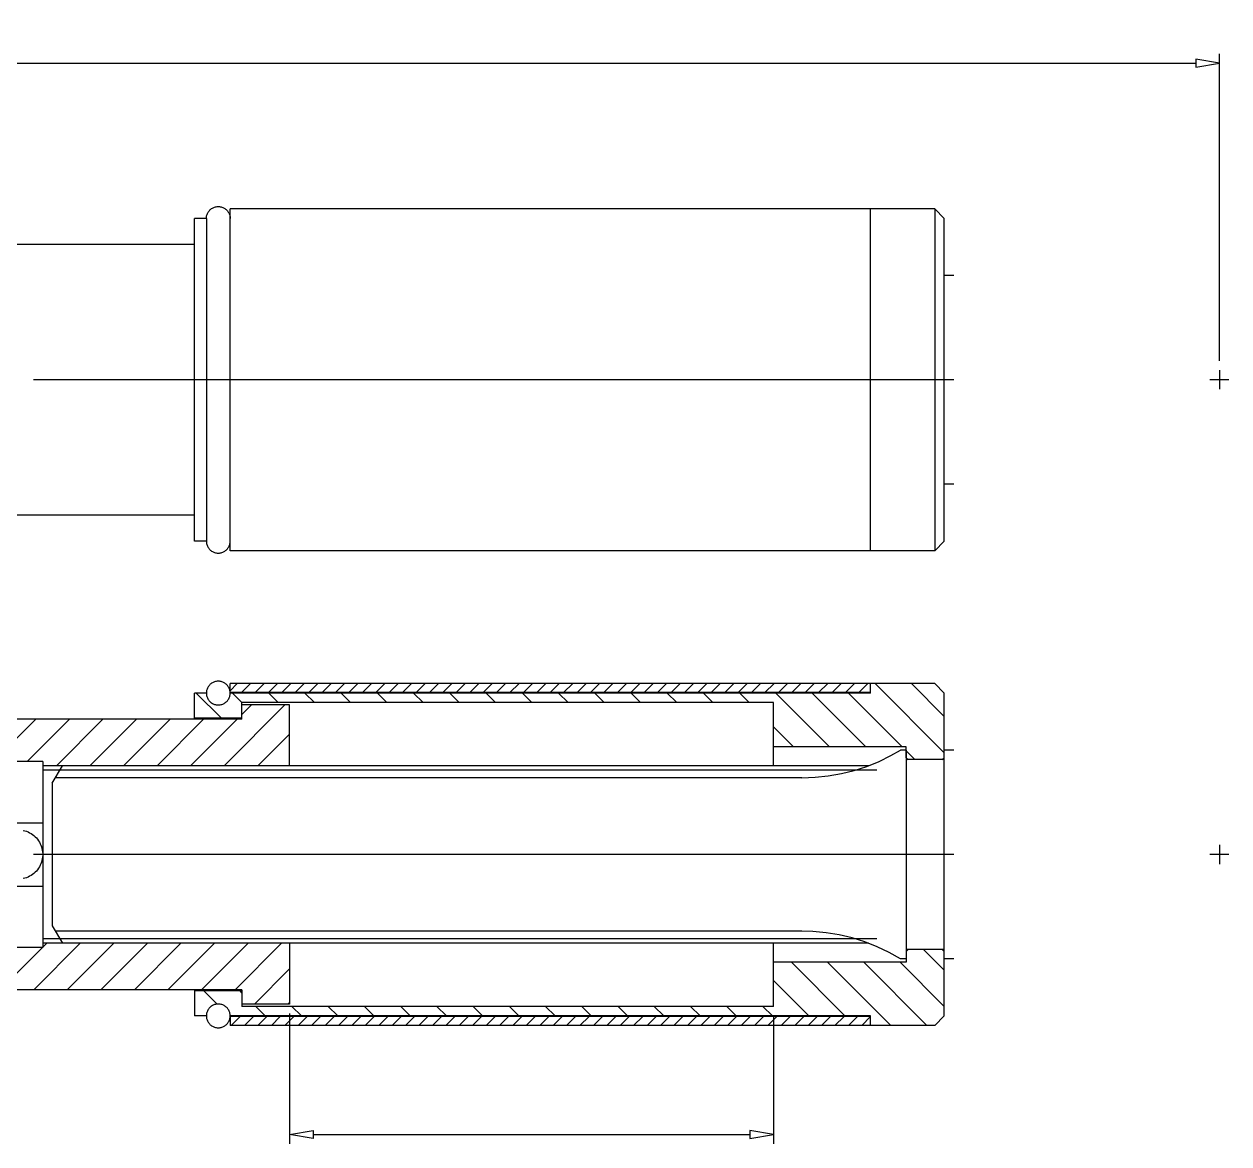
# Model space of a CAD drawing. Extents: x 0.01 to 3.93, y 1.67 to 4.24.
# Drawn here: x 1.431 to 3.927, y 1.92 to 4.239 of the extents above; entities that cross this region are included whole.
import ezdxf

# ---------------------------------------------------------------- set-up
doc = ezdxf.new("R2010")
doc.units = 0
doc.linetypes.add('1', pattern=[13.75, 10, -1.25, 1.25, -1.25])
doc.layers.get('0').update_dxf_attribs({"linetype": 'CONTINUOUS'})

msp = doc.modelspace()

# ---------------------------------------------------------------- linework, layer by layer
at = {"color": 2, "const_width": 0.0000000197}
for points in [[(2.0842, 4.1697), (2.0757, 4.1697), (2.0757, 4.2236), (2.0735, 4.2216), (2.0708, 4.2197), (2.0677, 4.2178), (2.0645, 4.216), (2.0616, 4.2145), (2.0588, 4.2134), (2.0588, 4.2216), (2.0634, 4.2239), (2.0675, 4.2266), (2.0712, 4.2296), (2.0744, 4.2328), (2.0769, 4.2358), (2.0787, 4.2388), (2.0842, 4.2388), (2.0842, 4.1697)], [(2.1188, 4.2071), (2.1156, 4.2085), (2.113, 4.2104), (2.111, 4.2125), (2.1096, 4.2151), (2.1088, 4.2179), (2.1085, 4.2211), (2.1091, 4.2258), (2.1109, 4.23), (2.1139, 4.2337), (2.1179, 4.2366), (2.1227, 4.2383), (2.1282, 4.2388), (2.1339, 4.2382), (2.1387, 4.2365), (2.1427, 4.2336), (2.1458, 4.2299), (2.1476, 4.2256), (2.1482, 4.2209), (2.148, 4.2178), (2.1471, 4.215), (2.1457, 4.2125), (2.1438, 4.2103), (2.1412, 4.2085), (2.1381, 4.2071), (2.142, 4.2054), (2.1452, 4.2032), (2.1477, 4.2004), (2.1496, 4.1971), (2.1507, 4.1935), (2.151, 4.1894), (2.1504, 4.1838), (2.1483, 4.1789), (2.1448, 4.1746), (2.1402, 4.1712), (2.1347, 4.1692), (2.1284, 4.1686), (2.122, 4.1692), (2.1166, 4.1713), (2.112, 4.1746), (2.1085, 4.179), (2.1064, 4.184), (2.1057, 4.1896), (2.1061, 4.1939), (2.1072, 4.1976), (2.1091, 4.2009), (2.1117, 4.2036), (2.1149, 4.2056), (2.1188, 4.2071)], [(2.1171, 4.2214), (2.1175, 4.2183), (2.1185, 4.2157), (2.1203, 4.2134), (2.1226, 4.2117), (2.1253, 4.2106), (2.1284, 4.2103), (2.1315, 4.2106), (2.1342, 4.2117), (2.1364, 4.2134), (2.1382, 4.2156), (2.1392, 4.2181), (2.1396, 4.2209), (2.1392, 4.2238), (2.1381, 4.2264), (2.1363, 4.2287), (2.134, 4.2305), (2.1314, 4.2315), (2.1283, 4.2319), (2.1253, 4.2315), (2.1226, 4.2305), (2.1203, 4.2288), (2.1185, 4.2266), (2.1175, 4.2241), (2.1171, 4.2214)], [(2.1593, 4.2037), (2.1595, 4.2113), (2.1604, 4.2178), (2.1618, 4.2233), (2.1637, 4.2279), (2.1662, 4.2317), (2.1692, 4.2348), (2.1728, 4.237), (2.177, 4.2384), (2.1817, 4.2388), (2.1852, 4.2386), (2.1885, 4.2378), (2.1914, 4.2366), (2.194, 4.2349), (2.1963, 4.2328), (2.1983, 4.2302), (2.2, 4.2272), (2.2014, 4.2238), (2.2026, 4.2199), (2.2034, 4.2155), (2.204, 4.21), (2.2041, 4.2037), (2.2038, 4.1961), (2.203, 4.1896), (2.2016, 4.1841), (2.1997, 4.1795), (2.1972, 4.1757), (2.1942, 4.1726), (2.1906, 4.1704), (2.1864, 4.169), (2.1817, 4.1686), (2.1755, 4.1694), (2.1703, 4.1717), (2.1661, 4.1757), (2.1623, 4.1826), (2.16, 4.192), (2.1593, 4.2037)], [(2.1679, 4.2037), (2.1684, 4.1936), (2.1697, 4.1861), (2.1719, 4.1811), (2.1748, 4.178), (2.178, 4.1761), (2.1817, 4.1755), (2.1854, 4.1761), (2.1886, 4.178), (2.1915, 4.1812), (2.1937, 4.1862), (2.195, 4.1937), (2.1954, 4.2037), (2.195, 4.2137), (2.1937, 4.2213), (2.1915, 4.2263), (2.1886, 4.2294), (2.1853, 4.2312), (2.1816, 4.2318), (2.178, 4.2313), (2.1749, 4.2296), (2.1723, 4.2269), (2.1699, 4.2215), (2.1684, 4.2138), (2.1679, 4.2037)], [(2.1144, 4.1896), (2.1146, 4.1872), (2.1152, 4.1849), (2.1161, 4.1826), (2.1174, 4.1805), (2.1191, 4.1788), (2.1212, 4.1774), (2.1235, 4.1763), (2.1259, 4.1757), (2.1285, 4.1755), (2.1323, 4.176), (2.1356, 4.1773), (2.1385, 4.1794), (2.1407, 4.1822), (2.142, 4.1855), (2.1424, 4.1893), (2.142, 4.1932), (2.1406, 4.1965), (2.1384, 4.1994), (2.1354, 4.2016), (2.132, 4.203), (2.1282, 4.2034), (2.1244, 4.203), (2.1212, 4.2016), (2.1183, 4.1995), (2.1161, 4.1966), (2.1148, 4.1933), (2.1144, 4.1896)], [(2.1566, 3.533), (2.1644, 3.5337), (2.1652, 3.5302), (2.1665, 3.5275), (2.1682, 3.5254), (2.1702, 3.5239), (2.1726, 3.5231), (2.1753, 3.5228), (2.1777, 3.523), (2.1798, 3.5236), (2.1818, 3.5246), (2.1836, 3.5259), (2.1851, 3.5275), (2.1864, 3.5294), (2.1875, 3.5316), (2.1886, 3.5343), (2.1894, 3.5374), (2.1901, 3.5409), (2.1905, 3.5443), (2.1906, 3.5478), (2.1906, 3.5483), (2.1906, 3.5488), (2.1906, 3.5495), (2.1888, 3.547), (2.1866, 3.5448), (2.184, 3.5429), (2.1811, 3.5415), (2.1781, 3.5407), (2.1749, 3.5404), (2.1697, 3.5411), (2.1651, 3.5432), (2.1611, 3.5466), (2.1579, 3.5512), (2.156, 3.5567), (2.1554, 3.563), (2.1561, 3.5696), (2.158, 3.5752), (2.1613, 3.5799), (2.1656, 3.5835), (2.1705, 3.5856), (2.1761, 3.5863), (2.1803, 3.5859), (2.1842, 3.5847), (2.1878, 3.5827), (2.1911, 3.58), (2.1938, 3.5765), (2.1959, 3.5724), (2.1974, 3.5672), (2.1984, 3.5608), (2.1987, 3.5529), (2.1984, 3.5447), (2.1974, 3.5377), (2.1959, 3.5319), (2.1938, 3.5271), (2.1911, 3.5231), (2.1878, 3.5199), (2.184, 3.5176), (2.1798, 3.5163), (2.1751, 3.5158), (2.1703, 3.5163), (2.1661, 3.5178), (2.1625, 3.5203), (2.1597, 3.5237), (2.1577, 3.5279), (2.1566, 3.533)], [(2.1897, 3.5634), (2.1893, 3.568), (2.188, 3.5718), (2.186, 3.575), (2.1834, 3.5774), (2.1804, 3.5788), (2.1771, 3.5793), (2.1737, 3.5788), (2.1705, 3.5773), (2.1677, 3.5747), (2.1655, 3.5713), (2.1642, 3.5673), (2.1637, 3.5627), (2.1641, 3.5586), (2.1654, 3.555), (2.1675, 3.552), (2.1702, 3.5497), (2.1734, 3.5484), (2.1769, 3.5479), (2.1804, 3.5484), (2.1835, 3.5497), (2.1861, 3.552), (2.1881, 3.5551), (2.1893, 3.5589), (2.1897, 3.5634)], [(2.249, 3.5252), (2.249, 3.517), (2.2055, 3.517), (2.2055, 3.519), (2.2059, 3.521), (2.2064, 3.5229), (2.2078, 3.526), (2.2095, 3.529), (2.2117, 3.5321), (2.2145, 3.5352), (2.2181, 3.5387), (2.2223, 3.5425), (2.2287, 3.5483), (2.2335, 3.5531), (2.2368, 3.5572), (2.2389, 3.5607), (2.2401, 3.5641), (2.2406, 3.5674), (2.2402, 3.5705), (2.239, 3.5734), (2.2371, 3.5759), (2.2346, 3.5778), (2.2316, 3.5789), (2.2282, 3.5793), (2.2246, 3.5789), (2.2214, 3.5777), (2.2189, 3.5756), (2.2169, 3.5729), (2.2157, 3.5695), (2.2153, 3.5655), (2.207, 3.5664), (2.2081, 3.5724), (2.2102, 3.5773), (2.2134, 3.5812), (2.2176, 3.5841), (2.2225, 3.5858), (2.2284, 3.5863), (2.2342, 3.5857), (2.2392, 3.5839), (2.2433, 3.5808), (2.2464, 3.5769), (2.2482, 3.5723), (2.2489, 3.5672), (2.2487, 3.5644), (2.2481, 3.5617), (2.2472, 3.559), (2.2459, 3.5563), (2.2441, 3.5535), (2.2419, 3.5506), (2.2388, 3.5473), (2.2347, 3.5432), (2.2294, 3.5384), (2.2252, 3.5346), (2.2221, 3.5317), (2.2201, 3.5297), (2.2188, 3.5282), (2.2177, 3.5267), (2.2167, 3.5252), (2.249, 3.5252)], [(2.2577, 3.5352), (2.2657, 3.5364), (2.2669, 3.532), (2.2685, 3.5285), (2.2705, 3.526), (2.2729, 3.5242), (2.2756, 3.5232), (2.2786, 3.5228), (2.2822, 3.5233), (2.2854, 3.5246), (2.2882, 3.5269), (2.2904, 3.5299), (2.2917, 3.5333), (2.2922, 3.5372), (2.2917, 3.5409), (2.2905, 3.5441), (2.2885, 3.5468), (2.2859, 3.549), (2.2828, 3.5502), (2.2793, 3.5506), (2.2776, 3.5505), (2.2757, 3.5502), (2.2736, 3.5497), (2.2745, 3.5571), (2.275, 3.5571), (2.2754, 3.5571), (2.2758, 3.557), (2.2791, 3.5574), (2.2822, 3.5583), (2.2851, 3.5599), (2.2874, 3.5621), (2.2887, 3.565), (2.2892, 3.5686), (2.2889, 3.5715), (2.2879, 3.5741), (2.2862, 3.5763), (2.284, 3.578), (2.2814, 3.579), (2.2784, 3.5794), (2.2755, 3.579), (2.2728, 3.578), (2.2706, 3.5763), (2.2687, 3.5738), (2.2674, 3.5707), (2.2665, 3.5669), (2.2585, 3.5684), (2.2599, 3.5737), (2.2621, 3.5781), (2.2652, 3.5817), (2.269, 3.5843), (2.2733, 3.5858), (2.2782, 3.5863), (2.2817, 3.5861), (2.285, 3.5853), (2.2882, 3.5839), (2.2909, 3.5821), (2.2933, 3.5799), (2.2951, 3.5773), (2.2964, 3.5744), (2.2972, 3.5715), (2.2975, 3.5684), (2.2972, 3.5655), (2.2965, 3.5628), (2.2952, 3.5602), (2.2934, 3.558), (2.2912, 3.556), (2.2884, 3.5544), (2.292, 3.5531), (2.295, 3.5512), (2.2975, 3.5485), (2.2993, 3.5453), (2.3004, 3.5416), (2.3007, 3.5374), (2.3, 3.5317), (2.2979, 3.5266), (2.2944, 3.5221), (2.2899, 3.5186), (2.2846, 3.5165), (2.2786, 3.5158), (2.2731, 3.5164), (2.2683, 3.5182), (2.2642, 3.5212), (2.2609, 3.5252), (2.2587, 3.5298), (2.2577, 3.5352)], [(2.3211, 3.5545), (2.3181, 3.5559), (2.3156, 3.5578), (2.3137, 3.56), (2.3123, 3.5625), (2.3115, 3.5654), (2.3113, 3.5685), (2.3118, 3.5733), (2.3136, 3.5775), (2.3164, 3.5812), (2.3202, 3.5841), (2.3248, 3.5858), (2.3301, 3.5863), (2.3355, 3.5858), (2.3401, 3.584), (2.344, 3.5811), (2.3469, 3.5773), (2.3487, 3.5731), (2.3493, 3.5683), (2.349, 3.5652), (2.3482, 3.5624), (2.3469, 3.5599), (2.345, 3.5577), (2.3426, 3.5559), (2.3396, 3.5545), (2.3433, 3.5528), (2.3464, 3.5506), (2.3488, 3.5478), (2.3505, 3.5445), (2.3516, 3.5408), (2.352, 3.5367), (2.3513, 3.5312), (2.3493, 3.5262), (2.346, 3.5219), (2.3416, 3.5185), (2.3364, 3.5165), (2.3303, 3.5158), (2.3242, 3.5165), (2.319, 3.5185), (2.3146, 3.5219), (2.3113, 3.5262), (2.3093, 3.5313), (2.3086, 3.537), (2.309, 3.5412), (2.3101, 3.545), (2.3119, 3.5483), (2.3143, 3.551), (2.3174, 3.553), (2.3211, 3.5545)], [(2.3195, 3.5688), (2.3199, 3.5658), (2.3209, 3.5631), (2.3225, 3.5608), (2.3247, 3.5591), (2.3273, 3.558), (2.3303, 3.5577), (2.3333, 3.558), (2.3358, 3.5591), (2.338, 3.5608), (2.3396, 3.563), (2.3406, 3.5655), (2.341, 3.5683), (2.3406, 3.5713), (2.3396, 3.5739), (2.3379, 3.5762), (2.3357, 3.578), (2.3331, 3.579), (2.3302, 3.5794), (2.3273, 3.579), (2.3248, 3.578), (2.3226, 3.5763), (2.3209, 3.5741), (2.3199, 3.5716), (2.3195, 3.5688)], [(2.3857, 3.517), (2.3857, 3.5335), (2.3572, 3.5335), (2.3572, 3.5413), (2.3872, 3.5861), (2.3938, 3.5861), (2.3938, 3.5413), (2.4026, 3.5413), (2.4026, 3.5335), (2.3938, 3.5335), (2.3938, 3.517), (2.3857, 3.517)], [(2.3857, 3.5724), (2.3651, 3.5413), (2.3857, 3.5413), (2.3857, 3.5724)], [(2.4533, 3.5252), (2.4533, 3.517), (2.4099, 3.517), (2.4099, 3.519), (2.4102, 3.521), (2.4108, 3.5229), (2.4121, 3.526), (2.4139, 3.529), (2.4161, 3.5321), (2.4189, 3.5352), (2.4224, 3.5387), (2.4267, 3.5425), (2.4331, 3.5483), (2.4379, 3.5531), (2.4412, 3.5572), (2.4433, 3.5607), (2.4445, 3.5641), (2.4449, 3.5674), (2.4446, 3.5705), (2.4434, 3.5734), (2.4415, 3.5759), (2.439, 3.5778), (2.436, 3.5789), (2.4326, 3.5793), (2.4289, 3.5789), (2.4258, 3.5777), (2.4232, 3.5756), (2.4213, 3.5729), (2.4201, 3.5695), (2.4197, 3.5655), (2.4114, 3.5664), (2.4125, 3.5724), (2.4146, 3.5773), (2.4178, 3.5812), (2.4219, 3.5841), (2.4269, 3.5858), (2.4327, 3.5863), (2.4386, 3.5857), (2.4436, 3.5839), (2.4477, 3.5808), (2.4508, 3.5769), (2.4526, 3.5723), (2.4532, 3.5672), (2.4531, 3.5644), (2.4525, 3.5617), (2.4516, 3.559), (2.4503, 3.5563), (2.4485, 3.5535), (2.4463, 3.5506), (2.4432, 3.5473), (2.4391, 3.5432), (2.4338, 3.5384), (2.4296, 3.5346), (2.4264, 3.5317), (2.4245, 3.5297), (2.4232, 3.5282), (2.4221, 3.5267), (2.4211, 3.5252), (2.4533, 3.5252)], [(2.3169, 3.5369), (2.3171, 3.5345), (2.3176, 3.5322), (2.3186, 3.5299), (2.3198, 3.5278), (2.3214, 3.5261), (2.3234, 3.5247), (2.3256, 3.5236), (2.3279, 3.523), (2.3304, 3.5228), (2.334, 3.5232), (2.3372, 3.5245), (2.3399, 3.5267), (2.342, 3.5295), (2.3433, 3.5329), (2.3437, 3.5366), (2.3433, 3.5405), (2.342, 3.5439), (2.3398, 3.5468), (2.337, 3.549), (2.3338, 3.5503), (2.3301, 3.5508), (2.3265, 3.5503), (2.3234, 3.549), (2.3207, 3.5468), (2.3186, 3.544), (2.3173, 3.5407), (2.3169, 3.5369)], [(2.1566, 2.5501), (2.1644, 2.5509), (2.1652, 2.5474), (2.1665, 2.5446), (2.1682, 2.5426), (2.1702, 2.5411), (2.1726, 2.5403), (2.1753, 2.54), (2.1777, 2.5402), (2.1798, 2.5408), (2.1818, 2.5418), (2.1836, 2.5431), (2.1851, 2.5447), (2.1864, 2.5465), (2.1875, 2.5488), (2.1886, 2.5515), (2.1894, 2.5546), (2.1901, 2.558), (2.1905, 2.5615), (2.1906, 2.565), (2.1906, 2.5654), (2.1906, 2.566), (2.1906, 2.5667), (2.1888, 2.5641), (2.1866, 2.562), (2.184, 2.5601), (2.1811, 2.5587), (2.1781, 2.5579), (2.1749, 2.5576), (2.1697, 2.5583), (2.1651, 2.5604), (2.1611, 2.5638), (2.1579, 2.5684), (2.156, 2.5739), (2.1554, 2.5802), (2.1561, 2.5867), (2.158, 2.5924), (2.1613, 2.5971), (2.1656, 2.6007), (2.1705, 2.6028), (2.1761, 2.6035), (2.1803, 2.6031), (2.1842, 2.6019), (2.1878, 2.5999), (2.1911, 2.5971), (2.1938, 2.5937), (2.1959, 2.5895), (2.1974, 2.5844), (2.1984, 2.5779), (2.1987, 2.5701), (2.1984, 2.5619), (2.1974, 2.5549), (2.1959, 2.549), (2.1938, 2.5442), (2.1911, 2.5402), (2.1878, 2.5371), (2.184, 2.5348), (2.1798, 2.5335), (2.1751, 2.533), (2.1703, 2.5335), (2.1661, 2.535), (2.1625, 2.5375), (2.1597, 2.5409), (2.1577, 2.5451), (2.1566, 2.5501)], [(2.1897, 2.5806), (2.1893, 2.5852), (2.188, 2.589), (2.186, 2.5922), (2.1834, 2.5946), (2.1804, 2.596), (2.1771, 2.5965), (2.1737, 2.596), (2.1705, 2.5944), (2.1677, 2.5919), (2.1655, 2.5885), (2.1642, 2.5845), (2.1637, 2.5799), (2.1641, 2.5758), (2.1654, 2.5722), (2.1675, 2.5692), (2.1702, 2.5669), (2.1734, 2.5655), (2.1769, 2.5651), (2.1804, 2.5655), (2.1835, 2.5669), (2.1861, 2.5692), (2.1881, 2.5723), (2.1893, 2.5761), (2.1897, 2.5806)], [(2.249, 2.5423), (2.249, 2.5342), (2.2055, 2.5342), (2.2055, 2.5362), (2.2059, 2.5382), (2.2064, 2.5401), (2.2078, 2.5432), (2.2095, 2.5462), (2.2117, 2.5493), (2.2145, 2.5524), (2.2181, 2.5559), (2.2223, 2.5597), (2.2287, 2.5654), (2.2335, 2.5703), (2.2368, 2.5743), (2.2389, 2.5779), (2.2401, 2.5813), (2.2406, 2.5845), (2.2402, 2.5877), (2.239, 2.5906), (2.2371, 2.593), (2.2346, 2.595), (2.2316, 2.5961), (2.2282, 2.5965), (2.2246, 2.5961), (2.2214, 2.5949), (2.2189, 2.5928), (2.2169, 2.5901), (2.2157, 2.5867), (2.2153, 2.5826), (2.207, 2.5835), (2.2081, 2.5895), (2.2102, 2.5945), (2.2134, 2.5984), (2.2176, 2.6012), (2.2225, 2.6029), (2.2284, 2.6035), (2.2342, 2.6029), (2.2392, 2.6011), (2.2433, 2.598), (2.2464, 2.594), (2.2482, 2.5895), (2.2489, 2.5843), (2.2487, 2.5816), (2.2481, 2.5789), (2.2472, 2.5762), (2.2459, 2.5735), (2.2441, 2.5707), (2.2419, 2.5678), (2.2388, 2.5644), (2.2347, 2.5604), (2.2294, 2.5556), (2.2252, 2.5518), (2.2221, 2.5489), (2.2201, 2.5469), (2.2188, 2.5454), (2.2177, 2.5439), (2.2167, 2.5423), (2.249, 2.5423)], [(2.2577, 2.5524), (2.2657, 2.5535), (2.2669, 2.5492), (2.2685, 2.5457), (2.2705, 2.5432), (2.2729, 2.5414), (2.2756, 2.5403), (2.2786, 2.54), (2.2822, 2.5404), (2.2854, 2.5418), (2.2882, 2.5441), (2.2904, 2.5471), (2.2917, 2.5505), (2.2922, 2.5544), (2.2917, 2.5581), (2.2905, 2.5613), (2.2885, 2.564), (2.2859, 2.5661), (2.2828, 2.5674), (2.2793, 2.5678), (2.2776, 2.5677), (2.2757, 2.5674), (2.2736, 2.5669), (2.2745, 2.5743), (2.275, 2.5743), (2.2754, 2.5742), (2.2758, 2.5742), (2.2791, 2.5745), (2.2822, 2.5755), (2.2851, 2.577), (2.2874, 2.5793), (2.2887, 2.5822), (2.2892, 2.5858), (2.2889, 2.5887), (2.2879, 2.5913), (2.2862, 2.5935), (2.284, 2.5952), (2.2814, 2.5962), (2.2784, 2.5965), (2.2755, 2.5962), (2.2728, 2.5952), (2.2706, 2.5934), (2.2687, 2.591), (2.2674, 2.5879), (2.2665, 2.5841), (2.2585, 2.5856), (2.2599, 2.5909), (2.2621, 2.5953), (2.2652, 2.5988), (2.269, 2.6014), (2.2733, 2.603), (2.2782, 2.6035), (2.2817, 2.6032), (2.285, 2.6024), (2.2882, 2.6011), (2.2909, 2.5993), (2.2933, 2.5971), (2.2951, 2.5945), (2.2964, 2.5916), (2.2972, 2.5887), (2.2975, 2.5856), (2.2972, 2.5827), (2.2965, 2.58), (2.2952, 2.5774), (2.2934, 2.5751), (2.2912, 2.5732), (2.2884, 2.5716), (2.292, 2.5703), (2.295, 2.5683), (2.2975, 2.5657), (2.2993, 2.5625), (2.3004, 2.5588), (2.3007, 2.5546), (2.3, 2.5488), (2.2979, 2.5437), (2.2944, 2.5392), (2.2899, 2.5357), (2.2846, 2.5337), (2.2786, 2.533), (2.2731, 2.5336), (2.2683, 2.5354), (2.2642, 2.5384), (2.2609, 2.5423), (2.2587, 2.547), (2.2577, 2.5524)], [(2.3211, 2.5716), (2.3181, 2.5731), (2.3156, 2.5749), (2.3137, 2.5771), (2.3123, 2.5797), (2.3115, 2.5825), (2.3113, 2.5857), (2.3118, 2.5905), (2.3136, 2.5947), (2.3164, 2.5984), (2.3202, 2.6012), (2.3248, 2.6029), (2.3301, 2.6035), (2.3355, 2.6029), (2.3401, 2.6012), (2.344, 2.5983), (2.3469, 2.5945), (2.3487, 2.5902), (2.3493, 2.5855), (2.349, 2.5824), (2.3482, 2.5796), (2.3469, 2.5771), (2.345, 2.5749), (2.3426, 2.5731), (2.3396, 2.5716), (2.3433, 2.57), (2.3464, 2.5677), (2.3488, 2.5649), (2.3505, 2.5617), (2.3516, 2.558), (2.352, 2.5539), (2.3513, 2.5483), (2.3493, 2.5434), (2.346, 2.539), (2.3416, 2.5357), (2.3364, 2.5337), (2.3303, 2.533), (2.3242, 2.5337), (2.319, 2.5357), (2.3146, 2.5391), (2.3113, 2.5434), (2.3093, 2.5485), (2.3086, 2.5541), (2.309, 2.5584), (2.3101, 2.5622), (2.3119, 2.5654), (2.3143, 2.5681), (2.3174, 2.5702), (2.3211, 2.5716)], [(2.3195, 2.586), (2.3199, 2.5829), (2.3209, 2.5803), (2.3225, 2.578), (2.3247, 2.5763), (2.3273, 2.5752), (2.3303, 2.5749), (2.3333, 2.5752), (2.3358, 2.5762), (2.338, 2.578), (2.3396, 2.5802), (2.3406, 2.5827), (2.341, 2.5855), (2.3406, 2.5885), (2.3396, 2.5911), (2.3379, 2.5934), (2.3357, 2.5951), (2.3331, 2.5962), (2.3302, 2.5965), (2.3273, 2.5962), (2.3248, 2.5952), (2.3226, 2.5934), (2.3209, 2.5912), (2.3199, 2.5887), (2.3195, 2.586)], [(2.3857, 2.5342), (2.3857, 2.5507), (2.3572, 2.5507), (2.3572, 2.5585), (2.3872, 2.6032), (2.3938, 2.6032), (2.3938, 2.5585), (2.4026, 2.5585), (2.4026, 2.5507), (2.3938, 2.5507), (2.3938, 2.5342), (2.3857, 2.5342)], [(2.4533, 2.5423), (2.4533, 2.5342), (2.4099, 2.5342), (2.4099, 2.5362), (2.4102, 2.5382), (2.4108, 2.5401), (2.4121, 2.5432), (2.4139, 2.5462), (2.4161, 2.5493), (2.4189, 2.5524), (2.4224, 2.5559), (2.4267, 2.5597), (2.4331, 2.5654), (2.4379, 2.5703), (2.4412, 2.5743), (2.4433, 2.5779), (2.4445, 2.5813), (2.4449, 2.5845), (2.4446, 2.5877), (2.4434, 2.5906), (2.4415, 2.593), (2.439, 2.595), (2.436, 2.5961), (2.4326, 2.5965), (2.4289, 2.5961), (2.4258, 2.5949), (2.4232, 2.5928), (2.4213, 2.5901), (2.4201, 2.5867), (2.4197, 2.5826), (2.4114, 2.5835), (2.4125, 2.5895), (2.4146, 2.5945), (2.4178, 2.5984), (2.4219, 2.6012), (2.4269, 2.6029), (2.4327, 2.6035), (2.4386, 2.6029), (2.4436, 2.6011), (2.4477, 2.598), (2.4508, 2.594), (2.4526, 2.5895), (2.4532, 2.5843), (2.4531, 2.5816), (2.4525, 2.5789), (2.4516, 2.5762), (2.4503, 2.5735), (2.4485, 2.5707), (2.4463, 2.5678), (2.4432, 2.5644), (2.4391, 2.5604), (2.4338, 2.5556), (2.4296, 2.5518), (2.4264, 2.5489), (2.4245, 2.5469), (2.4232, 2.5454), (2.4221, 2.5439), (2.4211, 2.5423), (2.4533, 2.5423)], [(2.3857, 2.5896), (2.3651, 2.5585), (2.3857, 2.5585), (2.3857, 2.5896)], [(2.3169, 2.5541), (2.3171, 2.5517), (2.3176, 2.5494), (2.3186, 2.5471), (2.3198, 2.545), (2.3214, 2.5432), (2.3234, 2.5418), (2.3256, 2.5408), (2.3279, 2.5402), (2.3304, 2.54), (2.334, 2.5404), (2.3372, 2.5417), (2.3399, 2.5439), (2.342, 2.5467), (2.3433, 2.55), (2.3437, 2.5538), (2.3433, 2.5577), (2.342, 2.561), (2.3398, 2.5639), (2.337, 2.5662), (2.3338, 2.5675), (2.3301, 2.568), (2.3265, 2.5675), (2.3234, 2.5662), (2.3207, 2.564), (2.3186, 2.5611), (2.3173, 2.5578), (2.3169, 2.5541)], [(2.4286, 1.9698), (2.4374, 1.9706), (2.4384, 1.9666), (2.4399, 1.9634), (2.442, 1.9608), (2.4446, 1.959), (2.4475, 1.9579), (2.4507, 1.9576), (2.4545, 1.9581), (2.458, 1.9596), (2.461, 1.9622), (2.4633, 1.9656), (2.4647, 1.9696), (2.4652, 1.9744), (2.4648, 1.9788), (2.4634, 1.9826), (2.4612, 1.9858), (2.4582, 1.9881), (2.4546, 1.9895), (2.4505, 1.9899), (2.4479, 1.9897), (2.4454, 1.9891), (2.4432, 1.9881), (2.4411, 1.9867), (2.4394, 1.9851), (2.438, 1.9833), (2.4301, 1.9843), (2.4367, 2.0196), (2.4709, 2.0196), (2.4709, 2.0116), (2.4435, 2.0116), (2.4398, 1.9931), (2.444, 1.9955), (2.4483, 1.9969), (2.4528, 1.9974), (2.4585, 1.9967), (2.4635, 1.9946), (2.468, 1.9912), (2.4714, 1.9866), (2.4735, 1.9813), (2.4742, 1.9751), (2.4736, 1.9692), (2.4718, 1.9638), (2.4687, 1.959), (2.4638, 1.9543), (2.4578, 1.9515), (2.4507, 1.9506), (2.4448, 1.9512), (2.4397, 1.953), (2.4353, 1.9559), (2.432, 1.9598), (2.4297, 1.9644), (2.4286, 1.9698)], [(2.482, 1.9857), (2.4823, 1.9933), (2.4831, 1.9999), (2.4845, 2.0054), (2.4865, 2.0099), (2.489, 2.0138), (2.492, 2.0168), (2.4956, 2.0191), (2.4997, 2.0204), (2.5044, 2.0209), (2.508, 2.0206), (2.5112, 2.0199), (2.5142, 2.0186), (2.5168, 2.0169), (2.5191, 2.0148), (2.5211, 2.0122), (2.5227, 2.0092), (2.5242, 2.0058), (2.5253, 2.002), (2.5262, 1.9975), (2.5267, 1.9921), (2.5269, 1.9857), (2.5266, 1.9782), (2.5258, 1.9717), (2.5244, 1.9662), (2.5225, 1.9616), (2.52, 1.9578), (2.517, 1.9547), (2.5134, 1.9524), (2.5092, 1.9511), (2.5044, 1.9506), (2.4983, 1.9514), (2.4931, 1.9538), (2.4888, 1.9577), (2.485, 1.9647), (2.4828, 1.974), (2.482, 1.9857)], [(2.4907, 1.9857), (2.4911, 1.9757), (2.4925, 1.9682), (2.4947, 1.9632), (2.4975, 1.9601), (2.5008, 1.9582), (2.5044, 1.9576), (2.5081, 1.9582), (2.5114, 1.9601), (2.5142, 1.9632), (2.5164, 1.9682), (2.5178, 1.9757), (2.5182, 1.9857), (2.5178, 1.9958), (2.5164, 2.0033), (2.5142, 2.0083), (2.5114, 2.0114), (2.5081, 2.0133), (2.5044, 2.0139), (2.5007, 2.0133), (2.4976, 2.0117), (2.4951, 2.0089), (2.4926, 2.0036), (2.4912, 1.9958), (2.4907, 1.9857)]]:
    msp.add_lwpolyline(points, dxfattribs=at)
at = {"color": 3}
for points in [[(3.9071, 3.5416), (3.9071, 4.1776)], [(0.42, 4.158), (3.858, 4.158)], [(3.858, 4.1661), (3.858, 4.1498), (3.9071, 4.158), (3.9071, 4.158), (3.858, 4.1661)], [(1.9808, 2.1903), (1.9808, 1.9203)], [(2.9833, 2.1853), (2.9833, 1.9203)], [(2.0299, 1.9482), (2.0299, 1.9318), (1.9808, 1.94), (1.9808, 1.94), (2.0299, 1.9482)], [(2.9341, 1.9482), (2.9341, 1.9318), (2.9833, 1.94), (2.9833, 1.94), (2.9341, 1.9482)], [(2.0299, 1.94), (2.9341, 1.94)]]:
    msp.add_lwpolyline(points, dxfattribs=at)
at = {"color": 7}
for points in [[(1.8088, 3.8365), (1.8088, 3.8382), (1.809, 3.8399), (1.8093, 3.8416), (1.8097, 3.8433), (1.8103, 3.8449), (1.8109, 3.8465), (1.8117, 3.848), (1.8125, 3.8495), (1.8135, 3.8509), (1.8145, 3.8523), (1.8157, 3.8536), (1.8169, 3.8548), (1.8182, 3.8559), (1.8196, 3.8569), (1.8211, 3.8578), (1.8226, 3.8586), (1.8241, 3.8593), (1.8258, 3.8599), (1.8274, 3.8603), (1.8291, 3.8607), (1.8308, 3.8609), (1.8325, 3.8611), (1.8342, 3.8611), (1.8359, 3.8609), (1.8376, 3.8607), (1.8393, 3.8603), (1.8409, 3.8599), (1.8426, 3.8593), (1.8441, 3.8586), (1.8456, 3.8578), (1.8471, 3.8569), (1.8485, 3.8559), (1.8498, 3.8548), (1.851, 3.8536), (1.8522, 3.8523), (1.8532, 3.8509), (1.8542, 3.8495), (1.855, 3.848), (1.8558, 3.8465), (1.8564, 3.8449), (1.857, 3.8433), (1.8574, 3.8416), (1.8577, 3.8399), (1.8579, 3.8365)], [(3.3174, 3.8562), (1.8579, 3.8562)], [(1.8579, 3.1485), (1.8579, 3.8562)], [(3.1847, 3.1485), (3.1847, 3.8562)], [(3.3174, 3.8562), (3.3174, 3.1485)], [(3.3174, 3.8562), (3.3371, 3.8365)], [(1.7842, 3.1682), (1.7842, 3.8365)], [(1.8088, 3.8365), (1.7842, 3.8365)], [(1.8088, 3.8365), (1.8088, 3.1682)], [(3.3371, 3.1682), (3.3371, 3.8365)], [(1.7842, 3.7824), (0.4299, 3.7824)], [(3.3567, 3.7186), (3.3371, 3.7186)], [(3.3567, 3.2861), (3.3371, 3.2861)], [(1.7842, 3.2222), (0.4299, 3.2222)], [(1.8088, 3.1682), (1.7842, 3.1682)], [(1.8088, 3.1682), (1.8088, 3.1665), (1.809, 3.1648), (1.8093, 3.1631), (1.8097, 3.1614), (1.8103, 3.1598), (1.8109, 3.1582), (1.8117, 3.1566), (1.8125, 3.1552), (1.8135, 3.1537), (1.8145, 3.1524), (1.8157, 3.1511), (1.8169, 3.1499), (1.8182, 3.1488), (1.8196, 3.1478), (1.8211, 3.1469), (1.8226, 3.1461), (1.8241, 3.1454), (1.8258, 3.1448), (1.8274, 3.1443), (1.8291, 3.144), (1.8308, 3.1437), (1.8325, 3.1436), (1.8342, 3.1436), (1.8359, 3.1437), (1.8376, 3.144), (1.8393, 3.1443), (1.8409, 3.1448), (1.8426, 3.1454), (1.8441, 3.1461), (1.8456, 3.1469), (1.8471, 3.1478), (1.8485, 3.1488), (1.8498, 3.1499), (1.851, 3.1511), (1.8522, 3.1524), (1.8532, 3.1537), (1.8542, 3.1552), (1.855, 3.1566), (1.8558, 3.1582), (1.8564, 3.1598), (1.857, 3.1614), (1.8574, 3.1631), (1.8577, 3.1648), (1.8579, 3.1682)], [(3.3174, 3.1485), (1.8579, 3.1485)], [(3.3371, 3.1682), (3.3174, 3.1485)], [(1.8579, 2.8537), (1.8579, 2.8554), (1.8577, 2.8571), (1.8574, 2.8588), (1.857, 2.8604), (1.8564, 2.8621), (1.8558, 2.8637), (1.855, 2.8652), (1.8542, 2.8667), (1.8532, 2.8681), (1.8522, 2.8695), (1.851, 2.8707), (1.8498, 2.8719), (1.8485, 2.873), (1.8471, 2.874), (1.8456, 2.8749), (1.8441, 2.8758), (1.8426, 2.8764), (1.8409, 2.877), (1.8393, 2.8775), (1.8376, 2.8779), (1.8359, 2.8781), (1.8342, 2.8782), (1.8325, 2.8782), (1.8308, 2.8781), (1.8291, 2.8779), (1.8274, 2.8775), (1.8258, 2.877), (1.8241, 2.8764), (1.8226, 2.8758), (1.8211, 2.8749), (1.8196, 2.874), (1.8182, 2.873), (1.8169, 2.8719), (1.8157, 2.8707), (1.8145, 2.8695), (1.8135, 2.8681), (1.8125, 2.8667), (1.8117, 2.8652), (1.8109, 2.8637), (1.8103, 2.8621), (1.8097, 2.8604), (1.8093, 2.8588), (1.809, 2.8571), (1.8088, 2.8554), (1.8088, 2.8537), (1.8088, 2.852), (1.809, 2.8502), (1.8093, 2.8486), (1.8097, 2.8469), (1.8103, 2.8453), (1.8109, 2.8437), (1.8117, 2.8421), (1.8125, 2.8406), (1.8135, 2.8392), (1.8145, 2.8379), (1.8157, 2.8366), (1.8169, 2.8354), (1.8182, 2.8343), (1.8196, 2.8333), (1.8211, 2.8324), (1.8226, 2.8316), (1.8241, 2.8309), (1.8258, 2.8303), (1.8274, 2.8298), (1.8291, 2.8295), (1.8308, 2.8292), (1.8325, 2.8291), (1.8342, 2.8291), (1.8359, 2.8292), (1.8376, 2.8295), (1.8393, 2.8298), (1.8409, 2.8303), (1.8426, 2.8309), (1.8441, 2.8316), (1.8456, 2.8324), (1.8471, 2.8333), (1.8485, 2.8343), (1.8498, 2.8354), (1.851, 2.8366), (1.8522, 2.8379), (1.8532, 2.8392), (1.8542, 2.8406), (1.855, 2.8421), (1.8558, 2.8437), (1.8564, 2.8453), (1.857, 2.8469), (1.8574, 2.8486), (1.8577, 2.8502), (1.8579, 2.8537)], [(3.3174, 2.8733), (1.8579, 2.8733)], [(1.8579, 2.8537), (1.8579, 2.8733)], [(3.1847, 2.8537), (3.1847, 2.8733)], [(3.3174, 2.8733), (3.3371, 2.8537)], [(1.7842, 2.7996), (1.7842, 2.8537)], [(1.8088, 2.8537), (1.7842, 2.8537)], [(3.1847, 2.8547), (1.8579, 2.8547)], [(3.1847, 2.8537), (1.8579, 2.8537)], [(3.3371, 2.1853), (3.3371, 2.8537)], [(2.9833, 2.834), (1.8825, 2.834)], [(1.8825, 2.7996), (1.8825, 2.834)], [(1.9808, 2.8291), (1.8825, 2.8291)], [(1.8825, 2.7996), (1.8825, 2.8291)], [(1.9808, 2.7033), (1.9808, 2.8291)], [(2.9833, 2.7033), (2.9833, 2.834)], [(1.8825, 2.7996), (0.4299, 2.7996)], [(1.8825, 2.8016), (1.7842, 2.8016)], [(3.2585, 2.7426), (2.9833, 2.7426)], [(3.0422, 2.6783), (3.0697, 2.6793), (3.0969, 2.6822), (3.124, 2.6869), (3.1506, 2.6936), (3.1767, 2.702), (3.2021, 2.7123), (3.2268, 2.7243), (3.2468, 2.7357)], [(3.2585, 2.7357), (3.2468, 2.7357)], [(3.2585, 2.72), (3.2585, 2.7426)], [(3.2585, 2.7357), (3.2585, 2.3033)], [(3.3567, 2.7357), (3.3371, 2.7357)], [(1.4697, 2.7121), (0.4869, 2.7121)], [(1.4697, 2.7121), (1.4697, 2.3269)], [(1.5104, 2.7033), (1.4697, 2.7033)], [(1.4894, 2.6669), (1.5104, 2.7033)], [(3.1801, 2.7033), (1.5104, 2.7033)], [(3.2585, 2.72), (3.2624, 2.7161)], [(3.3371, 2.7161), (3.2585, 2.7161)], [(3.3331, 2.7161), (3.3371, 2.72)], [(3.0422, 2.6783), (1.4959, 2.6783)], [(1.4894, 2.6669), (1.4894, 2.3721)], [(1.4292, 2.5695), (1.4327, 2.5686), (1.4361, 2.5675), (1.4394, 2.5662), (1.4426, 2.5646), (1.4457, 2.5628), (1.4486, 2.5609), (1.4514, 2.5587), (1.4541, 2.5563), (1.4566, 2.5537), (1.4589, 2.551), (1.461, 2.5481), (1.4629, 2.5451), (1.4645, 2.5419), (1.466, 2.5387), (1.4672, 2.5353), (1.4682, 2.5319), (1.4689, 2.5284), (1.4694, 2.5248), (1.4697, 2.5213), (1.4697, 2.5177), (1.4694, 2.5142), (1.4689, 2.5106), (1.4682, 2.5071), (1.4672, 2.5037), (1.466, 2.5004), (1.4645, 2.4971), (1.4629, 2.494), (1.461, 2.4909), (1.4589, 2.488), (1.4566, 2.4853), (1.4541, 2.4827), (1.4514, 2.4804), (1.4486, 2.4782), (1.4457, 2.4762), (1.4426, 2.4744), (1.4394, 2.4728), (1.4361, 2.4715), (1.4327, 2.4704), (1.4292, 2.4695)], [(1.4894, 2.3721), (1.5104, 2.3357)], [(3.0422, 2.3607), (1.4959, 2.3607)], [(3.2468, 2.3033), (3.2228, 2.3167), (3.198, 2.3285), (3.1725, 2.3385), (3.1463, 2.3467), (3.1196, 2.353), (3.0925, 2.3575), (3.0652, 2.36), (3.0422, 2.3607)], [(1.4697, 2.3269), (0.4869, 2.3269)], [(1.5104, 2.3357), (1.4697, 2.3357)], [(3.1801, 2.3357), (1.5104, 2.3357)], [(1.9808, 2.3357), (1.9808, 2.2099)], [(2.9833, 2.205), (2.9833, 2.3357)], [(3.3371, 2.3229), (3.2585, 2.3229)], [(3.2585, 2.319), (3.2624, 2.3229)], [(3.3331, 2.3229), (3.3371, 2.319)], [(3.2585, 2.2964), (2.9833, 2.2964)], [(3.2585, 2.3033), (3.2468, 2.3033)], [(3.2585, 2.319), (3.2585, 2.2964)], [(3.3567, 2.3033), (3.3371, 2.3033)], [(1.8825, 2.2394), (0.4299, 2.2394)], [(1.7842, 2.2394), (1.7842, 2.1853)], [(1.8825, 2.2374), (1.7842, 2.2374)], [(1.8825, 2.2394), (1.8825, 2.205)], [(1.8825, 2.2394), (1.8825, 2.2099)], [(1.8579, 2.1853), (1.8579, 2.1871), (1.8577, 2.1888), (1.8574, 2.1905), (1.857, 2.1921), (1.8564, 2.1937), (1.8558, 2.1953), (1.855, 2.1969), (1.8542, 2.1984), (1.8532, 2.1998), (1.8522, 2.2011), (1.851, 2.2024), (1.8498, 2.2036), (1.8485, 2.2047), (1.8471, 2.2057), (1.8456, 2.2066), (1.8441, 2.2074), (1.8426, 2.2081), (1.8409, 2.2087), (1.8393, 2.2092), (1.8376, 2.2095), (1.8359, 2.2098), (1.8342, 2.2099), (1.8325, 2.2099), (1.8308, 2.2098), (1.8291, 2.2095), (1.8274, 2.2092), (1.8258, 2.2087), (1.8241, 2.2081), (1.8226, 2.2074), (1.8211, 2.2066), (1.8196, 2.2057), (1.8182, 2.2047), (1.8169, 2.2036), (1.8157, 2.2024), (1.8145, 2.2011), (1.8135, 2.1998), (1.8125, 2.1984), (1.8117, 2.1969), (1.8109, 2.1953), (1.8103, 2.1937), (1.8097, 2.1921), (1.8093, 2.1905), (1.809, 2.1888), (1.8088, 2.1871), (1.8088, 2.1853), (1.8088, 2.1836), (1.809, 2.1819), (1.8093, 2.1802), (1.8097, 2.1786), (1.8103, 2.1769), (1.8109, 2.1754), (1.8117, 2.1738), (1.8125, 2.1723), (1.8135, 2.1709), (1.8145, 2.1696), (1.8157, 2.1683), (1.8169, 2.1671), (1.8182, 2.166), (1.8196, 2.165), (1.8211, 2.1641), (1.8226, 2.1633), (1.8241, 2.1626), (1.8258, 2.162), (1.8274, 2.1615), (1.8291, 2.1611), (1.8308, 2.1609), (1.8325, 2.1608), (1.8342, 2.1608), (1.8359, 2.1609), (1.8376, 2.1611), (1.8393, 2.1615), (1.8409, 2.162), (1.8426, 2.1626), (1.8441, 2.1633), (1.8456, 2.1641), (1.8471, 2.165), (1.8485, 2.166), (1.8498, 2.1671), (1.851, 2.1683), (1.8522, 2.1696), (1.8532, 2.1709), (1.8542, 2.1723), (1.855, 2.1738), (1.8558, 2.1754), (1.8564, 2.1769), (1.857, 2.1786), (1.8574, 2.1802), (1.8577, 2.1819), (1.8579, 2.1853)], [(1.9808, 2.2099), (1.8825, 2.2099)], [(2.9833, 2.205), (1.8825, 2.205)], [(1.8088, 2.1853), (1.7842, 2.1853)], [(3.1847, 2.1853), (1.8579, 2.1853)], [(1.8579, 2.1853), (1.8579, 2.1657)], [(3.1847, 2.1844), (1.8579, 2.1844)], [(3.1847, 2.1657), (3.1847, 2.1853)], [(3.3371, 2.1853), (3.3174, 2.1657)], [(3.3174, 2.1657), (1.8579, 2.1657)]]:
    msp.add_lwpolyline(points, dxfattribs=at)
at = {"color": 4, "linetype": '1'}
for points in [[(3.9071, 3.522), (3.9071, 3.4827)], [(3.3567, 3.5023), (1.4503, 3.5023)], [(3.9268, 3.5023), (3.8875, 3.5023)], [(3.1973, 2.6943), (1.4695, 2.6943)], [(0.4519, 2.5854), (1.4697, 2.5854)], [(3.9071, 2.5392), (3.9071, 2.4998)], [(3.3567, 2.5195), (1.4503, 2.5195)], [(3.9268, 2.5195), (3.8875, 2.5195)], [(0.4519, 2.4537), (1.4697, 2.4537)], [(3.1973, 2.3448), (1.4695, 2.3448)]]:
    msp.add_lwpolyline(points, dxfattribs=at)
at = {"color": 1}
for points in [[(1.8579, 2.8587), (1.8725, 2.8733)], [(1.8817, 2.8547), (1.9003, 2.8733)], [(1.9095, 2.8547), (1.9281, 2.8733)], [(1.9373, 2.8547), (1.9559, 2.8733)], [(1.9651, 2.8547), (1.9837, 2.8733)], [(1.9929, 2.8547), (2.0115, 2.8733)], [(2.0207, 2.8547), (2.0393, 2.8733)], [(2.0485, 2.8547), (2.0671, 2.8733)], [(2.0763, 2.8547), (2.0949, 2.8733)], [(2.1041, 2.8547), (2.1227, 2.8733)], [(2.1318, 2.8547), (2.1505, 2.8733)], [(2.1596, 2.8547), (2.1783, 2.8733)], [(2.1874, 2.8547), (2.2061, 2.8733)], [(2.2152, 2.8547), (2.2339, 2.8733)], [(2.243, 2.8547), (2.2617, 2.8733)], [(2.2708, 2.8547), (2.2895, 2.8733)], [(2.2986, 2.8547), (2.3173, 2.8733)], [(2.3264, 2.8547), (2.3451, 2.8733)], [(2.3542, 2.8547), (2.3729, 2.8733)], [(2.382, 2.8547), (2.4007, 2.8733)], [(2.4098, 2.8547), (2.4285, 2.8733)], [(2.4376, 2.8547), (2.4563, 2.8733)], [(2.4654, 2.8547), (2.4841, 2.8733)], [(2.4932, 2.8547), (2.5119, 2.8733)], [(2.521, 2.8547), (2.5397, 2.8733)], [(2.5488, 2.8547), (2.5675, 2.8733)], [(2.5766, 2.8547), (2.5953, 2.8733)], [(2.6044, 2.8547), (2.6231, 2.8733)], [(2.6322, 2.8547), (2.6509, 2.8733)], [(2.66, 2.8547), (2.6787, 2.8733)], [(2.6878, 2.8547), (2.7065, 2.8733)], [(2.7156, 2.8547), (2.7343, 2.8733)], [(2.7434, 2.8547), (2.7621, 2.8733)], [(2.7712, 2.8547), (2.7899, 2.8733)], [(2.799, 2.8547), (2.8177, 2.8733)], [(2.8268, 2.8547), (2.8455, 2.8733)], [(2.8546, 2.8547), (2.8733, 2.8733)], [(2.8824, 2.8547), (2.9011, 2.8733)], [(2.9102, 2.8547), (2.9289, 2.8733)], [(2.938, 2.8547), (2.9567, 2.8733)], [(2.9658, 2.8547), (2.9845, 2.8733)], [(2.9936, 2.8547), (3.0123, 2.8733)], [(3.0214, 2.8547), (3.0401, 2.8733)], [(3.0492, 2.8547), (3.0679, 2.8733)], [(3.077, 2.8547), (3.0957, 2.8733)], [(3.1048, 2.8547), (3.1235, 2.8733)], [(3.1326, 2.8547), (3.1513, 2.8733)], [(3.1604, 2.8547), (3.1791, 2.8733)], [(3.3371, 2.7303), (3.1941, 2.8733)], [(3.3371, 2.8054), (3.2691, 2.8733)], [(1.8398, 2.8016), (1.7877, 2.8537)], [(1.8825, 2.8339), (1.8627, 2.8537)], [(1.9574, 2.834), (1.9378, 2.8537)], [(2.0325, 2.834), (2.0128, 2.8537)], [(2.1075, 2.834), (2.0879, 2.8537)], [(2.1826, 2.834), (2.1629, 2.8537)], [(2.2577, 2.834), (2.238, 2.8537)], [(2.3327, 2.834), (2.3131, 2.8537)], [(2.4078, 2.834), (2.3881, 2.8537)], [(2.4828, 2.834), (2.4632, 2.8537)], [(2.5579, 2.834), (2.5382, 2.8537)], [(2.6329, 2.834), (2.6133, 2.8537)], [(2.708, 2.834), (2.6883, 2.8537)], [(2.7831, 2.834), (2.7634, 2.8537)], [(2.8581, 2.834), (2.8385, 2.8537)], [(2.9332, 2.834), (2.9135, 2.8537)], [(3.0996, 2.7426), (2.9886, 2.8537)], [(3.1747, 2.7426), (3.0636, 2.8537)], [(3.2497, 2.7426), (3.1387, 2.8537)], [(1.8456, 2.7033), (1.9714, 2.8291)], [(1.8825, 2.8097), (1.9019, 2.8291)], [(1.3679, 2.7121), (1.4554, 2.7996)], [(1.4374, 2.7121), (1.5249, 2.7996)], [(1.4981, 2.7033), (1.5944, 2.7996)], [(1.5676, 2.7033), (1.6639, 2.7996)], [(1.6371, 2.7033), (1.7334, 2.7996)], [(1.7066, 2.7033), (1.8029, 2.7996)], [(1.7761, 2.7033), (1.8724, 2.7996)], [(3.0246, 2.7426), (2.9833, 2.7839)], [(1.9151, 2.7033), (1.9808, 2.769)], [(3.2763, 2.7161), (3.2585, 2.7339)], [(1.3817, 2.2394), (1.4691, 2.3269)], [(1.4512, 2.2394), (1.5475, 2.3357)], [(1.4697, 2.3274), (1.478, 2.3357)], [(1.5207, 2.2394), (1.617, 2.3357)], [(1.5902, 2.2394), (1.6865, 2.3357)], [(1.6597, 2.2394), (1.756, 2.3357)], [(1.7292, 2.2394), (1.8255, 2.3357)], [(1.7987, 2.2394), (1.895, 2.3357)], [(1.8682, 2.2394), (1.9645, 2.3357)], [(3.3371, 2.28), (3.2941, 2.3229)], [(3.1315, 2.1853), (3.0204, 2.2964)], [(3.2262, 2.1657), (3.0955, 2.2964)], [(3.3013, 2.1657), (3.1705, 2.2964)], [(3.3371, 2.2049), (3.2456, 2.2964)], [(1.9082, 2.2099), (1.9808, 2.2825)], [(3.0564, 2.1853), (2.9833, 2.2585)], [(1.8311, 2.2098), (1.8034, 2.2374)], [(1.8825, 2.2334), (1.8785, 2.2374)], [(1.9306, 2.1853), (1.9109, 2.205)], [(1.9777, 2.2099), (1.9808, 2.213)], [(2.0057, 2.1853), (1.986, 2.205)], [(2.0807, 2.1853), (2.0611, 2.205)], [(2.1558, 2.1853), (2.1361, 2.205)], [(2.2308, 2.1853), (2.2112, 2.205)], [(2.3059, 2.1853), (2.2862, 2.205)], [(2.3809, 2.1853), (2.3613, 2.205)], [(2.456, 2.1853), (2.4363, 2.205)], [(2.531, 2.1853), (2.5114, 2.205)], [(2.6061, 2.1853), (2.5864, 2.205)], [(2.6812, 2.1853), (2.6615, 2.205)], [(2.7562, 2.1853), (2.7366, 2.205)], [(2.8313, 2.1853), (2.8116, 2.205)], [(2.9063, 2.1853), (2.8867, 2.205)], [(2.9814, 2.1853), (2.9617, 2.205)], [(1.8599, 2.1657), (1.8785, 2.1844)], [(1.8877, 2.1657), (1.9063, 2.1844)], [(1.9155, 2.1657), (1.9341, 2.1844)], [(1.9433, 2.1657), (1.9619, 2.1844)], [(1.9711, 2.1657), (1.9897, 2.1844)], [(1.9989, 2.1657), (2.0175, 2.1844)], [(2.0267, 2.1657), (2.0453, 2.1844)], [(2.0545, 2.1657), (2.0731, 2.1844)], [(2.0823, 2.1657), (2.1009, 2.1844)], [(2.1101, 2.1657), (2.1287, 2.1844)], [(2.1379, 2.1657), (2.1565, 2.1844)], [(2.1657, 2.1657), (2.1843, 2.1844)], [(2.1934, 2.1657), (2.2121, 2.1844)], [(2.2212, 2.1657), (2.2399, 2.1844)], [(2.249, 2.1657), (2.2677, 2.1844)], [(2.2768, 2.1657), (2.2955, 2.1844)], [(2.3046, 2.1657), (2.3233, 2.1844)], [(2.3324, 2.1657), (2.3511, 2.1844)], [(2.3602, 2.1657), (2.3789, 2.1844)], [(2.388, 2.1657), (2.4067, 2.1844)], [(2.4158, 2.1657), (2.4345, 2.1844)], [(2.4436, 2.1657), (2.4623, 2.1844)], [(2.4714, 2.1657), (2.4901, 2.1844)], [(2.4992, 2.1657), (2.5179, 2.1844)], [(2.527, 2.1657), (2.5457, 2.1844)], [(2.5548, 2.1657), (2.5735, 2.1844)], [(2.5826, 2.1657), (2.6013, 2.1844)], [(2.6104, 2.1657), (2.6291, 2.1844)], [(2.6382, 2.1657), (2.6569, 2.1844)], [(2.666, 2.1657), (2.6847, 2.1844)], [(2.6938, 2.1657), (2.7125, 2.1844)], [(2.7216, 2.1657), (2.7403, 2.1844)], [(2.7494, 2.1657), (2.7681, 2.1844)], [(2.7772, 2.1657), (2.7959, 2.1844)], [(2.805, 2.1657), (2.8237, 2.1844)], [(2.8328, 2.1657), (2.8515, 2.1844)], [(2.8606, 2.1657), (2.8793, 2.1844)], [(2.8884, 2.1657), (2.9071, 2.1844)], [(2.9162, 2.1657), (2.9349, 2.1844)], [(2.944, 2.1657), (2.9627, 2.1844)], [(2.9718, 2.1657), (2.9905, 2.1844)], [(2.9996, 2.1657), (3.0183, 2.1844)], [(3.0274, 2.1657), (3.0461, 2.1844)], [(3.0552, 2.1657), (3.0739, 2.1844)], [(3.083, 2.1657), (3.1017, 2.1844)], [(3.1108, 2.1657), (3.1295, 2.1844)], [(3.1386, 2.1657), (3.1573, 2.1844)], [(3.1664, 2.1657), (3.1847, 2.184)]]:
    msp.add_lwpolyline(points, dxfattribs=at)

doc.saveas('drawing.dxf')
